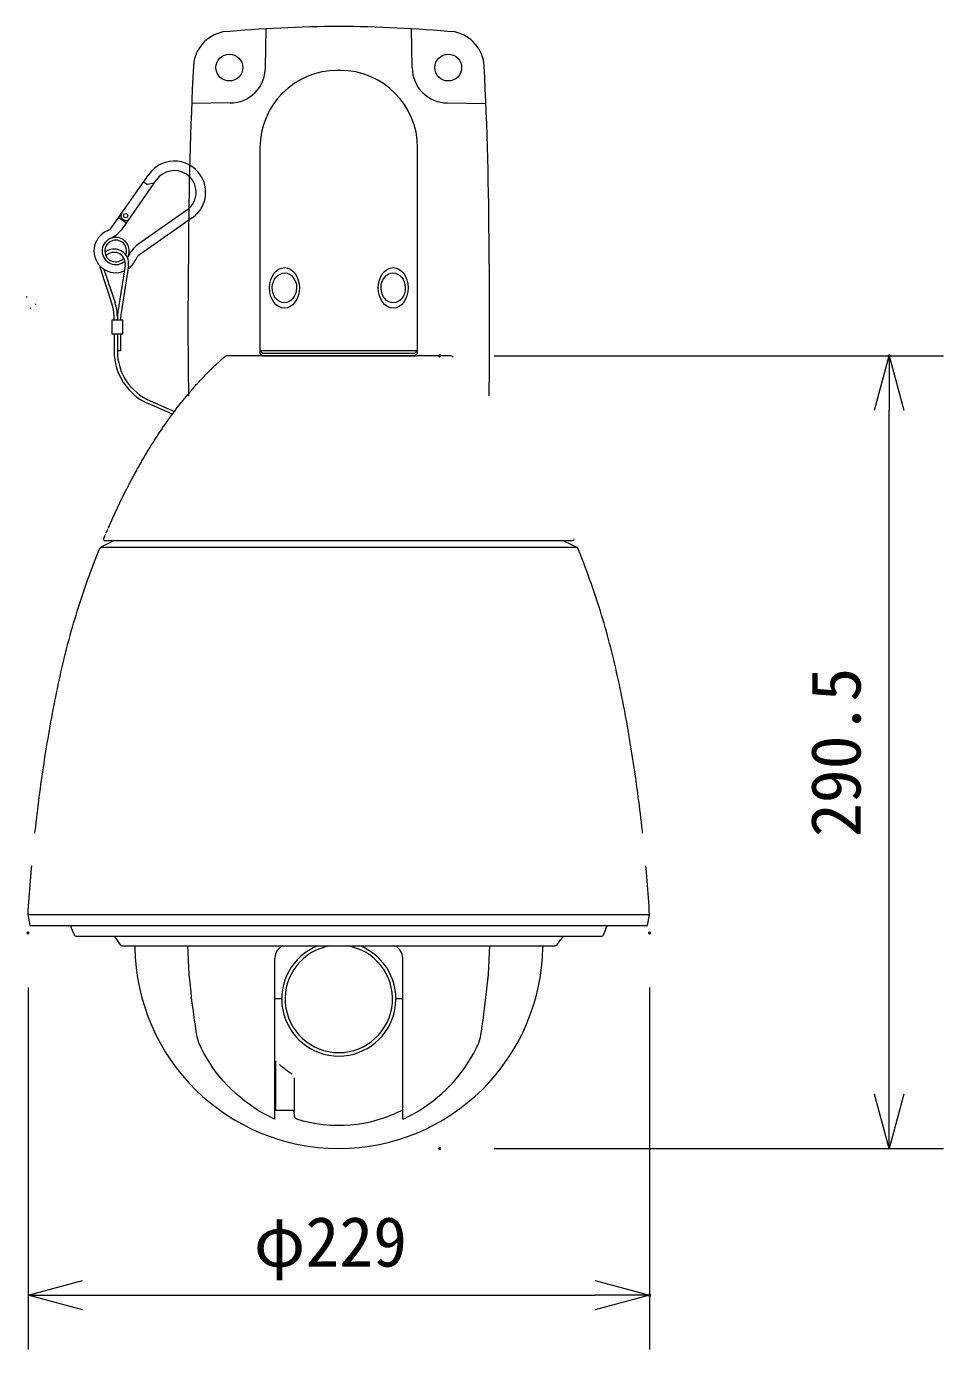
# Model space of a CAD drawing. Units: millimetres, scale not verified. Extents: x -62 to 63, y -117 to 117.
# Drawn here: x -33.91 to -0.18, y 2.27 to 50.93 of the extents above; entities that cross this region are included whole.
import ezdxf
from ezdxf.enums import TextEntityAlignment as Align

# ---------------------------------------------------------------- set-up
doc = ezdxf.new("R2010")
doc.units = ezdxf.units.MM
doc.header["$LTSCALE"] = 0.125
doc.header["$PDMODE"] = 32
doc.header["$PDSIZE"] = 0.0625
for name, color, linetype, lineweight in [('0-0_0', 7, 'Continuous', 9), ('0-4_GAIKEI', 1, 'Continuous', 18), ('0-6_SUNPO', 7, 'Continuous', 9)]:
    doc.layers.add(name, color=color, linetype=linetype, lineweight=lineweight)
doc.layers.add('0-5_Defpoints', color=7, linetype='Continuous')
doc.styles.add('ＭＳ ゴシック', font='')
doc.styles.get('ＭＳ ゴシック').set_extended_font_data('MS Gothic')

# ---------------------------------------------------------------- blocks, each defined once
blk = doc.blocks.new('_OPEN30')
at = {"layer": '0-0_0'}
blk.add_line((0, 0), (-1, 0), dxfattribs=at)
blk.add_lwpolyline([(-1, 0.26795), (0, 0), (-1, -0.26795)], dxfattribs=at)
blk = doc.blocks.new('D4')
at = {"layer": '0-5_Defpoints'}
for p in [(-36.9529, 21.578), (-14.097, 21.578), (-14.097, 8.2604)]:
    blk.add_point(p, dxfattribs=at)
at = {"layer": '0-6_SUNPO'}
for p, q in [((-36.9529, 19.578), (-36.9529, 6.2604)), ((-14.097, 19.578), (-14.097, 6.2604)), ((-34.9529, 8.2604), (-16.097, 8.2604))]:
    blk.add_line(p, q, dxfattribs=at)
at = {"layer": '0-6_SUNPO', "xscale": 2, "yscale": 2, "rotation": 180}
blk.add_blockref('_OPEN30', (-36.9529, 8.2604), dxfattribs=at)
at = {"layer": '0-6_SUNPO', "xscale": 2, "yscale": 2}
blk.add_blockref('_OPEN30', (-14.097, 8.2604), dxfattribs=at)
at = {"layer": '0-6_SUNPO', "style": 'ＭＳ ゴシック'}
blk.add_text('φ229', height=1.833, dxfattribs=at).set_placement((-28.6499, 8.7604), align=Align.BOTTOM_LEFT)
blk = doc.blocks.new('D3')
at = {"layer": '0-5_Defpoints'}
for p in [(-21.8162, 42.8057), (-5.2868, 42.8057), (-21.8162, 13.6557)]:
    blk.add_point(p, dxfattribs=at)
at = {"layer": '0-6_SUNPO'}
for p, q in [((-19.8162, 42.8057), (-3.2868, 42.8057)), ((-5.2868, 15.6557), (-5.2868, 40.8057)), ((-19.8162, 13.6557), (-3.2868, 13.6557))]:
    blk.add_line(p, q, dxfattribs=at)
at = {"layer": '0-6_SUNPO', "xscale": 2, "yscale": 2}
for p, rotation in [((-5.2868, 42.8057), 90), ((-5.2868, 13.6557), 270)]:
    blk.add_blockref('_OPEN30', p, dxfattribs=dict(at, rotation=rotation))
at = {"layer": '0-6_SUNPO', "style": 'ＭＳ ゴシック'}
blk.add_text('290.5', height=1.833, rotation=90, dxfattribs=at).set_placement((-5.7868, 25.1057), align=Align.BOTTOM_LEFT)

msp = doc.modelspace()

# ---------------------------------------------------------------- linework, layer by layer
at = {"layer": '0-4_GAIKEI'}
for p, q in [((-25.1199, 49.4154), (-25.0947, 50.8585)), ((-19.7199, 49.4154), (-19.7451, 50.8585)), ((-26.4199, 48.1154), (-27.8266, 48.0909)), ((-18.4199, 48.1154), (-17.0133, 48.0909)), ((-30.7688, 43.5458), (-29.4082, 45.4889)), ((-30.3549, 43.5266), (-29.1215, 45.2882)), ((-29.5972, 45.219), (-29.4538, 45.1186)), ((-29.2101, 45.1616), (-29.4538, 45.1186)), ((-30.5149, 43.9084), (-30.2282, 43.7076)), ((-28.0073, 44.174), (-29.7688, 42.9406)), ((-27.8066, 43.8873), (-29.7497, 42.5267)), ((-31.1968, 42.0346), (-30.7604, 40.7306)), ((-31.0594, 42.0023), (-30.6466, 40.7687)), ((-30.2742, 42.1403), (-30.5432, 40.4315)), ((-30.1557, 42.1216), (-30.4261, 40.4036)), ((-30.5629, 40.1278), (-30.7629, 40.1278)), ((-30.7629, 40.1278), (-30.7629, 39.6278)), ((-30.6829, 40.1278), (-30.6829, 40.2546)), ((-30.5629, 40.1278), (-30.5629, 40.1796)), ((-30.3629, 40.1278), (-30.5629, 40.1278)), ((-30.4443, 40.1704), (-30.4443, 40.1278)), ((-30.3629, 39.6278), (-30.3629, 40.1278)), ((-30.7629, 39.6278), (-30.4944, 39.6278)), ((-30.6829, 39.6278), (-30.6829, 38.9932)), ((-30.5629, 39.6278), (-30.5629, 38.9932)), ((-30.4944, 39.6278), (-30.3629, 39.6278)), ((-30.4443, 39.6278), (-30.4443, 38.9945)), ((-30.4443, 38.9945), (-30.5629, 38.9945)), ((-25.3199, 39.0154), (-19.5199, 39.0154)), ((-25.2199, 38.9154), (-25.3199, 39.0154)), ((-19.5199, 39.0154), (-19.6199, 38.9154)), ((-25.2199, 38.9154), (-22.4199, 38.9154)), ((-22.4199, 38.9154), (-19.6199, 38.9154)), ((-28.5369, 36.6745), (-29.3999, 37.0454)), ((-29.3526, 37.1557), (-28.4634, 36.7736)), ((-30.6868, 32.0154), (-31.1988, 31.7654)), ((-13.641, 31.7654), (-31.1988, 31.7654)), ((-13.8198, 32.0154), (-31.0201, 32.0154)), ((-14.1531, 32.0154), (-13.641, 31.7654)), ((-33.8479, 18.2654), (-10.9919, 18.2654)), ((-12.7753, 17.4654), (-32.0644, 17.4654)), ((-30.4534, 17.1603), (-30.5714, 17.339)), ((-30.3699, 17.1154), (-14.4699, 17.1154)), ((-29.9278, 17.1154), (-29.9193, 17.0654)), ((-27.9201, 16.0696), (-27.975, 17.1154)), ((-14.912, 17.1154), (-14.9206, 17.0654)), ((-14.3865, 17.1603), (-14.2685, 17.339)), ((-24.7699, 10.737), (-24.7699, 16.6654)), ((-20.0699, 10.737), (-20.0699, 16.6654)), ((-27.9195, 16.0612), (-27.9201, 16.0696)), ((-24.5199, 15.1654), (-24.7699, 15.1654)), ((-24.5048, 15.3054), (-24.5152, 15.3054)), ((-20.0699, 15.1654), (-20.3199, 15.1654)), ((-24.5048, 15.0254), (-24.5152, 15.0254)), ((-24.7356, 11.0654), (-24.7356, 12.8764)), ((-24.0659, 12.2626), (-24.0659, 11.0198)), ((-24.1157, 11.0654), (-24.7356, 11.0654)), ((-24.0506, 10.8444), (-24.0659, 11.0198))]:
    msp.add_line(p, q, dxfattribs=at)
at = {"layer": '0-4_GAIKEI', "color": 7}
for p, q in [((-22.3699, 49.3154), (-22.4699, 49.3154)), ((-25.3199, 46.4654), (-25.3199, 38.9154)), ((-19.5199, 38.9154), (-19.5199, 46.4654)), ((-18.3399, 38.8154), (-26.5, 38.8154)), ((-18.3399, 38.8154), (-26.5, 38.8154)), ((-25.2199, 38.8154), (-25.3199, 38.9154)), ((-25.2199, 38.8154), (-19.6199, 38.8154)), ((-19.5199, 38.9154), (-19.6199, 38.8154)), ((-30.2037, 33.9454), (-30.203, 33.9454)), ((-30.8939, 32.4854), (-30.8945, 32.4854)), ((-33.7699, 17.8654), (-33.8479, 18.2654)), ((-11.0699, 17.8654), (-10.9919, 18.2654)), ((-33.7699, 17.8654), (-11.0699, 17.8654))]:
    msp.add_line(p, q, dxfattribs=at)
at = {"layer": '0-4_GAIKEI'}
for points in [[(-33.8738, 40.9822), (-33.8857, 40.9867), (-33.898, 40.9831), (-33.9056, 40.9728), (-33.9053, 40.96)], [(-33.7697, 40.5787), (-33.7624, 40.5691), (-33.7509, 40.5654), (-33.7394, 40.569)], [(-33.5631, 40.6925), (-33.5557, 40.7021), (-33.5552, 40.7141), (-33.5618, 40.7243)], [(-16.9203, 16.0612), (-16.9197, 16.0696), (-16.8649, 17.1154)], [(-24.7721, 10.738), (-24.8093, 10.7551), (-24.999, 10.8481), (-25.1852, 10.948), (-25.3675, 11.0549), (-25.5457, 11.1685), (-25.7195, 11.2887), (-25.8887, 11.4152), (-26.0531, 11.5481), (-26.2123, 11.687), (-26.3663, 11.8317), (-26.5147, 11.9821), (-26.6574, 12.138), (-26.7942, 12.299), (-26.9249, 12.4651), (-27.0492, 12.6359), (-27.1671, 12.8113), (-27.2784, 12.991), (-27.3828, 13.1747), (-27.4803, 13.3622), (-27.5706, 13.5532), (-27.6329, 13.7548), (-27.6652, 13.9636), (-27.6957, 14.1727), (-27.725, 14.382), (-27.7532, 14.5914), (-27.7803, 14.801), (-27.8062, 15.0107), (-27.8311, 15.2206), (-27.8549, 15.4306), (-27.8775, 15.6407), (-27.8991, 15.8509), (-27.9195, 16.0612)], [(-20.0677, 10.738), (-20.0306, 10.7551), (-19.8408, 10.8481), (-19.6546, 10.948), (-19.4723, 11.0549), (-19.2941, 11.1685), (-19.1203, 11.2887), (-18.9511, 11.4152), (-18.7868, 11.5481), (-18.6275, 11.687), (-18.4736, 11.8317), (-18.3251, 11.9821), (-18.1824, 12.138), (-18.0456, 12.299), (-17.915, 12.4651), (-17.7906, 12.6359), (-17.6727, 12.8113), (-17.5615, 12.991), (-17.457, 13.1747), (-17.3595, 13.3622), (-17.2693, 13.5532), (-17.207, 13.7548), (-17.1746, 13.9636), (-17.1442, 14.1727), (-17.1149, 14.382), (-17.0867, 14.5914), (-17.0596, 14.801), (-17.0336, 15.0107), (-17.0087, 15.2206), (-16.985, 15.4306), (-16.9623, 15.6407), (-16.9408, 15.8509), (-16.9203, 16.0612)], [(-24.0506, 10.8444), (-24.0469, 10.8249), (-24.0389, 10.8055), (-24.027, 10.7882), (-24.0117, 10.7737), (-23.9936, 10.7627), (-23.9813, 10.7578)]]:
    msp.add_lwpolyline(points, dxfattribs=at)
at = {"layer": '0-4_GAIKEI', "color": 7}
for points in [[(-27.0114, 38.4228), (-26.9861, 38.4467), (-26.9608, 38.4705), (-26.9356, 38.4941), (-26.9102, 38.5176), (-26.8849, 38.5409), (-26.8595, 38.5641), (-26.8342, 38.5872), (-26.8088, 38.6102), (-26.7833, 38.633), (-26.7579, 38.6557), (-26.7324, 38.6783), (-26.7069, 38.7007), (-26.6814, 38.723), (-26.6558, 38.7451), (-26.6303, 38.7672)], [(-28.1448, 37.1842), (-28.1208, 37.214), (-28.0967, 37.2437), (-28.0726, 37.2732), (-28.0485, 37.3026), (-28.0244, 37.3319), (-28.0002, 37.3611), (-27.976, 37.3901), (-27.9518, 37.4191), (-27.9276, 37.4478), (-27.9033, 37.4765), (-27.879, 37.505), (-27.8547, 37.5334), (-27.8303, 37.5617), (-27.8059, 37.5899), (-27.7815, 37.6179), (-27.757, 37.6458), (-27.7326, 37.6736), (-27.7081, 37.7012), (-27.6835, 37.7287), (-27.659, 37.7561), (-27.6344, 37.7834), (-27.6098, 37.8105), (-27.5851, 37.8375), (-27.5605, 37.8644), (-27.5358, 37.8911), (-27.5111, 37.9178), (-27.4863, 37.9442), (-27.4616, 37.9706), (-27.4368, 37.9968), (-27.4119, 38.0229), (-27.3871, 38.0489), (-27.3622, 38.0747), (-27.3373, 38.1005), (-27.3124, 38.126), (-27.2874, 38.1515), (-27.2625, 38.1768), (-27.2375, 38.202), (-27.2124, 38.2271), (-27.1874, 38.252)], [(-27.1874, 38.252), (-27.1623, 38.2768), (-27.1372, 38.3015), (-27.1121, 38.326), (-27.0869, 38.3504), (-27.0618, 38.3747), (-27.0366, 38.3988), (-27.0114, 38.4228)], [(-29.0571, 35.9262), (-29.0343, 35.9607), (-29.0115, 35.9951), (-28.9887, 36.0295), (-28.9658, 36.0637), (-28.9429, 36.0977), (-28.9199, 36.1317), (-28.897, 36.1655), (-28.874, 36.1993), (-28.8509, 36.2329), (-28.8279, 36.2663), (-28.8047, 36.2997), (-28.7816, 36.3329), (-28.7584, 36.3661), (-28.7352, 36.3991), (-28.712, 36.4319), (-28.6887, 36.4647), (-28.6654, 36.4973), (-28.6421, 36.5298), (-28.6187, 36.5622), (-28.5953, 36.5945), (-28.5719, 36.6266), (-28.5484, 36.6587), (-28.5249, 36.6906), (-28.5014, 36.7223), (-28.4778, 36.754), (-28.4542, 36.7855), (-28.4306, 36.8169), (-28.407, 36.8482), (-28.3833, 36.8794), (-28.3596, 36.9104), (-28.3358, 36.9414), (-28.312, 36.9721), (-28.2882, 37.0028), (-28.2644, 37.0334), (-28.2405, 37.0638), (-28.2166, 37.0941), (-28.1927, 37.1242), (-28.1688, 37.1543), (-28.1448, 37.1842)], [(-29.9171, 34.4877), (-29.8958, 34.5268), (-29.8744, 34.5657), (-29.853, 34.6045), (-29.8315, 34.6432), (-29.81, 34.6818), (-29.7885, 34.7203), (-29.7669, 34.7587), (-29.7453, 34.797), (-29.7237, 34.8351), (-29.702, 34.8731), (-29.6802, 34.9111), (-29.6585, 34.9489), (-29.6367, 34.9866), (-29.6148, 35.0242), (-29.593, 35.0616), (-29.5711, 35.099), (-29.5491, 35.1362), (-29.5271, 35.1733), (-29.5051, 35.2103), (-29.483, 35.2472), (-29.4609, 35.284), (-29.4388, 35.3207), (-29.4166, 35.3572), (-29.3944, 35.3937), (-29.3722, 35.43), (-29.3499, 35.4662), (-29.3276, 35.5023), (-29.3052, 35.5382), (-29.2829, 35.5741), (-29.2604, 35.6098), (-29.238, 35.6454), (-29.2155, 35.6809), (-29.193, 35.7163), (-29.1704, 35.7516), (-29.1478, 35.7867), (-29.1252, 35.8218), (-29.1025, 35.8567), (-29.0798, 35.8915), (-29.0571, 35.9262)], [(-30.1934, 33.9654), (-30.1702, 34.0106), (-30.1493, 34.0509), (-30.1284, 34.0912), (-30.1075, 34.1313), (-30.0865, 34.1714), (-30.0654, 34.2113), (-30.0444, 34.2511), (-30.0233, 34.2908), (-30.0021, 34.3304), (-29.9809, 34.3699), (-29.9597, 34.4093), (-29.9384, 34.4486), (-29.9171, 34.4877)], [(-30.8945, 32.4854), (-30.7265, 32.862), (-30.5553, 33.2309), (-30.381, 33.5921), (-30.2037, 33.9454)], [(-31.0662, 32.0848), (-31.0472, 32.1298), (-31.0282, 32.1748)], [(-31.0282, 32.1748), (-31.0092, 32.2196), (-30.9901, 32.2644)], [(-30.971, 32.309), (-30.9518, 32.3536), (-30.9325, 32.398), (-30.9133, 32.4424), (-30.9032, 32.4654)], [(-32.637, 27.1782), (-32.6025, 27.3297), (-32.5672, 27.481), (-32.5313, 27.6321), (-32.4946, 27.7831), (-32.4572, 27.9338), (-32.419, 28.0844), (-32.3801, 28.2347), (-32.3403, 28.3848), (-32.2997, 28.5347), (-32.2583, 28.6843), (-32.216, 28.8337), (-32.1729, 28.9829), (-32.1288, 29.1317), (-32.0839, 29.2803), (-32.0382, 29.4287), (-31.9916, 29.5768), (-31.9442, 29.7246), (-31.896, 29.8721), (-31.8469, 30.0194), (-31.7971, 30.1664), (-31.7465, 30.3132), (-31.6951, 30.4596), (-31.6429, 30.6058), (-31.59, 30.7518), (-31.5363, 30.8974), (-31.4819, 31.0428), (-31.4267, 31.1879), (-31.3709, 31.3327), (-31.3143, 31.4772), (-31.2569, 31.6215), (-31.1988, 31.7654)], [(-12.2028, 27.1782), (-12.2374, 27.3297), (-12.2726, 27.481), (-12.3086, 27.6321), (-12.3453, 27.7831), (-12.3827, 27.9338), (-12.4208, 28.0844), (-12.4598, 28.2347), (-12.4995, 28.3848), (-12.5401, 28.5347), (-12.5815, 28.6843), (-12.6238, 28.8337), (-12.667, 28.9829), (-12.711, 29.1317), (-12.7559, 29.2803), (-12.8017, 29.4287), (-12.8482, 29.5768), (-12.8956, 29.7246), (-12.9439, 29.8721), (-12.9929, 30.0194), (-13.0428, 30.1664), (-13.0934, 30.3132), (-13.1448, 30.4596), (-13.197, 30.6058), (-13.2499, 30.7518), (-13.3036, 30.8974), (-13.358, 31.0428), (-13.4131, 31.1879), (-13.469, 31.3327), (-13.5256, 31.4772), (-13.5829, 31.6215), (-13.641, 31.7654)], [(-33.594, 21.2654), (-33.5837, 21.3578), (-33.5663, 21.512), (-33.5485, 21.6662), (-33.5304, 21.8203), (-33.5118, 21.9744), (-33.4929, 22.1285), (-33.4735, 22.2825), (-33.4539, 22.4364), (-33.4338, 22.5904), (-33.4134, 22.7442), (-33.3925, 22.898), (-33.3714, 23.0518), (-33.3498, 23.2055), (-33.3279, 23.3592), (-33.3056, 23.5128), (-33.283, 23.6664), (-33.2599, 23.8199), (-33.2365, 23.9733), (-33.2126, 24.1267), (-33.1883, 24.28), (-33.1637, 24.4333), (-33.1385, 24.5865), (-33.113, 24.7396), (-33.087, 24.8926), (-33.0605, 25.0456), (-33.0336, 25.1985), (-33.0062, 25.3514), (-32.9783, 25.5041), (-32.9499, 25.6568), (-32.9211, 25.8094), (-32.8917, 25.9619), (-32.8618, 26.1143), (-32.8314, 26.2666), (-32.8005, 26.4188), (-32.769, 26.5709), (-32.7369, 26.723), (-32.7042, 26.8749), (-32.671, 27.0266), (-32.637, 27.1782)], [(-11.2459, 21.2654), (-11.2561, 21.3578), (-11.2735, 21.512), (-11.2913, 21.6662), (-11.3095, 21.8203), (-11.3281, 21.9744), (-11.347, 22.1285), (-11.3663, 22.2825), (-11.386, 22.4364), (-11.4061, 22.5904), (-11.4265, 22.7442), (-11.4473, 22.898), (-11.4685, 23.0518), (-11.49, 23.2055), (-11.5119, 23.3592), (-11.5342, 23.5128), (-11.5569, 23.6664), (-11.5799, 23.8199), (-11.6034, 23.9733), (-11.6272, 24.1267), (-11.6515, 24.28), (-11.6762, 24.4333), (-11.7013, 24.5865), (-11.7269, 24.7396), (-11.7529, 24.8926), (-11.7794, 25.0456), (-11.8063, 25.1985), (-11.8337, 25.3514), (-11.8616, 25.5041), (-11.8899, 25.6568), (-11.9188, 25.8094), (-11.9482, 25.9619), (-11.978, 26.1143), (-12.0084, 26.2666), (-12.0394, 26.4188), (-12.0709, 26.5709), (-12.1029, 26.723), (-12.1356, 26.8749), (-12.1689, 27.0266), (-12.2028, 27.1782)], [(-33.8479, 18.2654), (-33.8386, 18.4203), (-33.8289, 18.5752), (-33.8188, 18.7301), (-33.8082, 18.8849), (-33.7972, 19.0398), (-33.7858, 19.1945), (-33.774, 19.3493), (-33.7618, 19.504), (-33.7492, 19.6587), (-33.7361, 19.8133), (-33.7227, 19.9679), (-33.714, 20.0654)], [(-10.9919, 18.2654), (-11.0012, 18.4203), (-11.011, 18.5752), (-11.0211, 18.7301), (-11.0317, 18.8849), (-11.0426, 19.0398), (-11.054, 19.1945), (-11.0658, 19.3493), (-11.078, 19.504), (-11.0907, 19.6587), (-11.1037, 19.8133), (-11.1172, 19.9679), (-11.1258, 20.0654)]]:
    msp.add_lwpolyline(points, dxfattribs=at)
at = {"layer": '0-4_GAIKEI'}
for centre, radius in [((-26.4428, 49.4197), 0.4941), ((-18.3971, 49.4197), 0.4941), ((-30.2569, 43.9718), 0.075)]:
    msp.add_circle(centre, radius, dxfattribs=at)
at = {"layer": '0-4_GAIKEI', "color": 7}
for centre, radius, start, end in [((-26.4054, 49.3924), 1.3657, 102.00974, 176.46674), ((-22.0082, -3.0294), 53.9611, 90.43714, 94.9769), ((-22.8316, -3.0294), 53.9611, 85.0231, 89.56286), ((-18.4345, 49.3924), 1.3657, 3.53326, 77.99026), ((122.0518, 42.1148), 150.0011, 177.18688, 179.7836), ((-22.4699, 46.4654), 2.85, 90, 180), ((-22.3699, 46.4654), 2.85, 0, 90), ((-166.8916, 42.1148), 150.0011, 0.2164, 2.81312), ((158.7051, 39.9967), 186.6726, 179.17598, 180.81746), ((-203.5449, 39.9967), 186.6726, 359.18575, 0.82402), ((-26.5, 38.6154), 0.2, 90, 130.65096), ((-26.5, 38.6154), 0.2, 90, 130.65096), ((-18.3399, 38.6154), 0.2, 49.34904, 90), ((-18.3399, 38.6154), 0.2, 49.34904, 90), ((-31.0201, 32.0654), 0.05, 157.21972, 270), ((-13.8198, 32.0654), 0.05, 270, 22.78028), ((-22.4199, 17.1654), 7.5, 180.76397, 270), ((-22.4199, 17.1654), 7.5, 270, 359.23603)]:
    msp.add_arc(centre, radius, start, end, dxfattribs=at)
at = {"layer": '0-4_GAIKEI'}
for centre, radius, start, end in [((-26.4199, 49.4154), 1.3, 270, 360), ((-18.4199, 49.4154), 1.3, 180, 270), ((-28.4662, 44.8293), 1.15, 114.52366, 145), ((-28.4662, 44.8293), 1.15, 54.00506, 114.52366), ((-28.4662, 44.8293), 1.15, 305, 54.00506), ((-28.4662, 44.8293), 0.8, 58.00288, 145), ((-28.4662, 44.8293), 0.8, 305, 58.00288), ((-30.2569, 43.9718), 0.175, 145, 325), ((-30.6229, 42.6726), 0.8, 113.2455, 293.32866), ((-31.0965, 43.7752), 0.4, 293.2455, 325), ((-31.3379, 44.2149), 1.2, 294.87418, 325), ((-30.6229, 42.6726), 0.5, 114.87418, 313.01664), ((-30.6229, 42.6726), 0.4, 45, 318.7433), ((-30.6229, 42.6726), 0.5, 358.01664, 114.87418), ((-30.6229, 42.6726), 0.4, 3.7433, 45), ((-29.0806, 41.9576), 1.2, 125, 146.24561), ((-30.6869, 42.2052), 0.5377, 0, 128.3185), ((-30.6869, 42.2052), 0.4177, 0, 135.22824), ((-30.6229, 42.6726), 0.4, 337.86865, 3.7433), ((-30.6229, 42.6726), 0.5, 329.3214, 335.12582), ((-30.6229, 42.6726), 0.8, 304.20901, 336.7545), ((-30.6229, 42.6726), 0.5, 335.12582, 358.01664), ((-29.0806, 41.9576), 1.2, 146.24561, 155.12582), ((-29.5203, 42.199), 0.4, 125, 156.7545), ((-29.5203, 42.199), 0.4, 153.67974, 156.7545), ((-30.6869, 42.2052), 0.5377, 186.8496, 198.50312), ((-30.6869, 42.2052), 0.4177, 351.05601, 360), ((-30.6869, 42.2052), 0.5377, 351.05601, 0), ((-32.1829, 40.2546), 1.5, 0, 18.50312), ((-32.1829, 40.2546), 1.62, 0, 18.50312), ((-28.9429, 40.1796), 1.62, 171.05601, 180), ((-28.9443, 40.1704), 1.5, 171.05601, 180), ((-28.5629, 38.9932), 2.12, 180, 246.74333), ((-28.5629, 38.9932), 2, 180, 246.74333), ((-29.4199, 18.7554), 3, 197.25945, 204.2265), ((-32.0645, 17.5654), 0.1, 204.2265, 270), ((-12.7753, 17.5654), 0.1, 270, 335.7735), ((-15.4199, 18.7554), 3, 335.7735, 342.74055), ((-31.5728, 16.6778), 1.2, 33.438, 41.0262), ((-30.3699, 17.2154), 0.1, 213.438, 270), ((-24.2699, 16.6654), 0.5, 115.62125, 180), ((-22.4199, 15.1654), 2.1, 111.69125, 68.37939), ((-22.4199, 15.1654), 1.975, 98.65172, 81.34828), ((-20.5699, 16.6654), 0.5, 0, 64.37845), ((-14.4699, 17.2154), 0.1, 270, 326.562), ((-13.2671, 16.6778), 1.2, 138.9738, 146.562), ((-22.4199, 15.1654), 3.25, 227.80913, 238.12785), ((-22.4199, 15.6654), 5.15, 242.84948, 243.2787), ((-24.1157, 11.0154), 0.05, 5, 90), ((-22.4199, 15.6654), 5.15, 252.35148, 297.1598)]:
    msp.add_arc(centre, radius, start, end, dxfattribs=at)
for centre, major_axis, ratio in [((-24.4194, 41.3156), (0.0009, 0.7461), 0.735836), ((-24.4194, 41.3156), (0.0118, 0.5493), 0.811709), ((-20.4204, 41.3156), (-0.0009, 0.7461), 0.735836), ((-20.4204, 41.3156), (-0.0118, 0.5493), 0.811709)]:
    msp.add_ellipse(centre, major_axis=major_axis, ratio=ratio, dxfattribs=at)

# ---------------------------------------------------------------- block references
at = {"layer": '0-6_SUNPO'}
for name in ['D3', 'D4']:
    msp.add_blockref(name, (3.105, -3.9903), dxfattribs=at)

doc.saveas('drawing.dxf')
